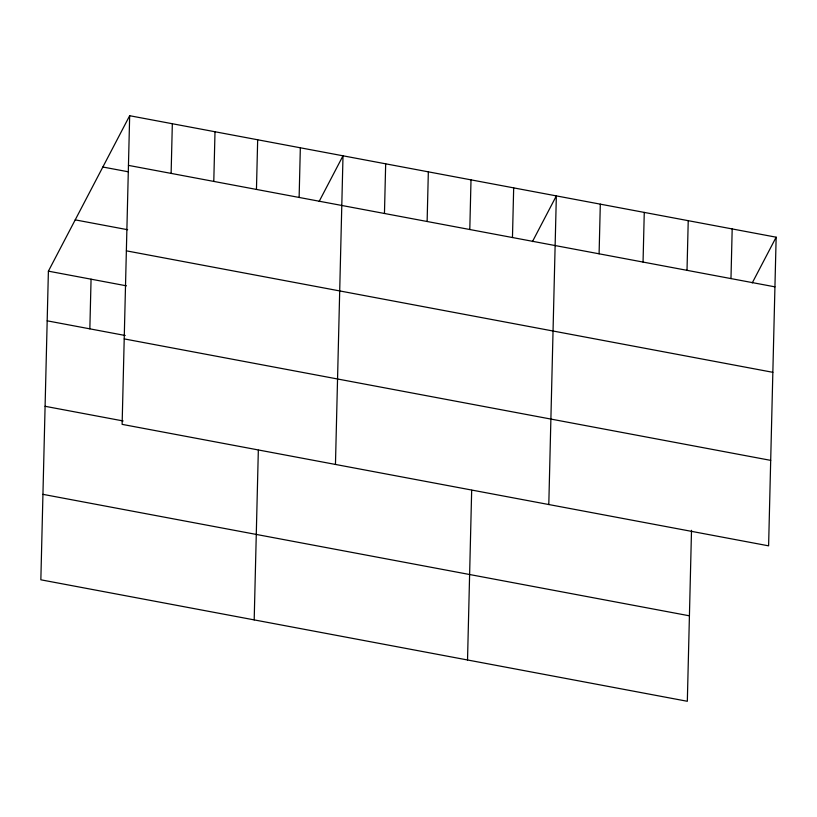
<?xml version="1.0" encoding="UTF-8"?>
<svg xmlns="http://www.w3.org/2000/svg" width="817" height="817" viewBox="0 0 817 817"><rect width="100%" height="100%" fill="white"/><g stroke="black" fill="none" stroke-linecap="round" stroke-linejoin="round"><path stroke-width="1.23" d="M129.668 115.718L122.121 424.36L768.603 545.838L776.15 237.196L129.668 115.718L48.397 271.162L40.85 579.804L687.332 701.282L691.509 530.315M89.85 328.842L91.065 279.179M171.121 173.398L172.336 123.735M213.788 181.415L215.004 131.751M256.456 189.432L257.672 139.768M254.189 619.899L258.335 450.208M299.124 197.448L300.339 147.785M335.46 464.444L343.007 155.802L319.1 201.523M384.46 213.482L385.675 163.819M427.128 221.499L428.343 171.836M469.795 229.516L471.011 179.852M467.528 659.983L471.675 490.292M512.463 237.533L513.679 187.879M548.799 504.528L556.346 195.896L532.439 241.618M599.096 253.811L600.311 204.148M643.05 262.073L644.266 212.41M687.015 270.335L688.231 220.672M730.98 278.587L732.185 228.934M752.243 282.917L776.15 237.196M128.453 165.381L774.935 286.849M102.85 167.015L128.453 171.825M75.215 219.865L127.636 229.72M126.369 250.839L772.851 372.317M48.397 271.162L126.41 285.827M47.182 320.826L125.205 335.491M124.215 338.902L770.697 460.369M45.088 406.294L123.112 420.949M42.944 494.346L689.425 615.814"/></g></svg>
